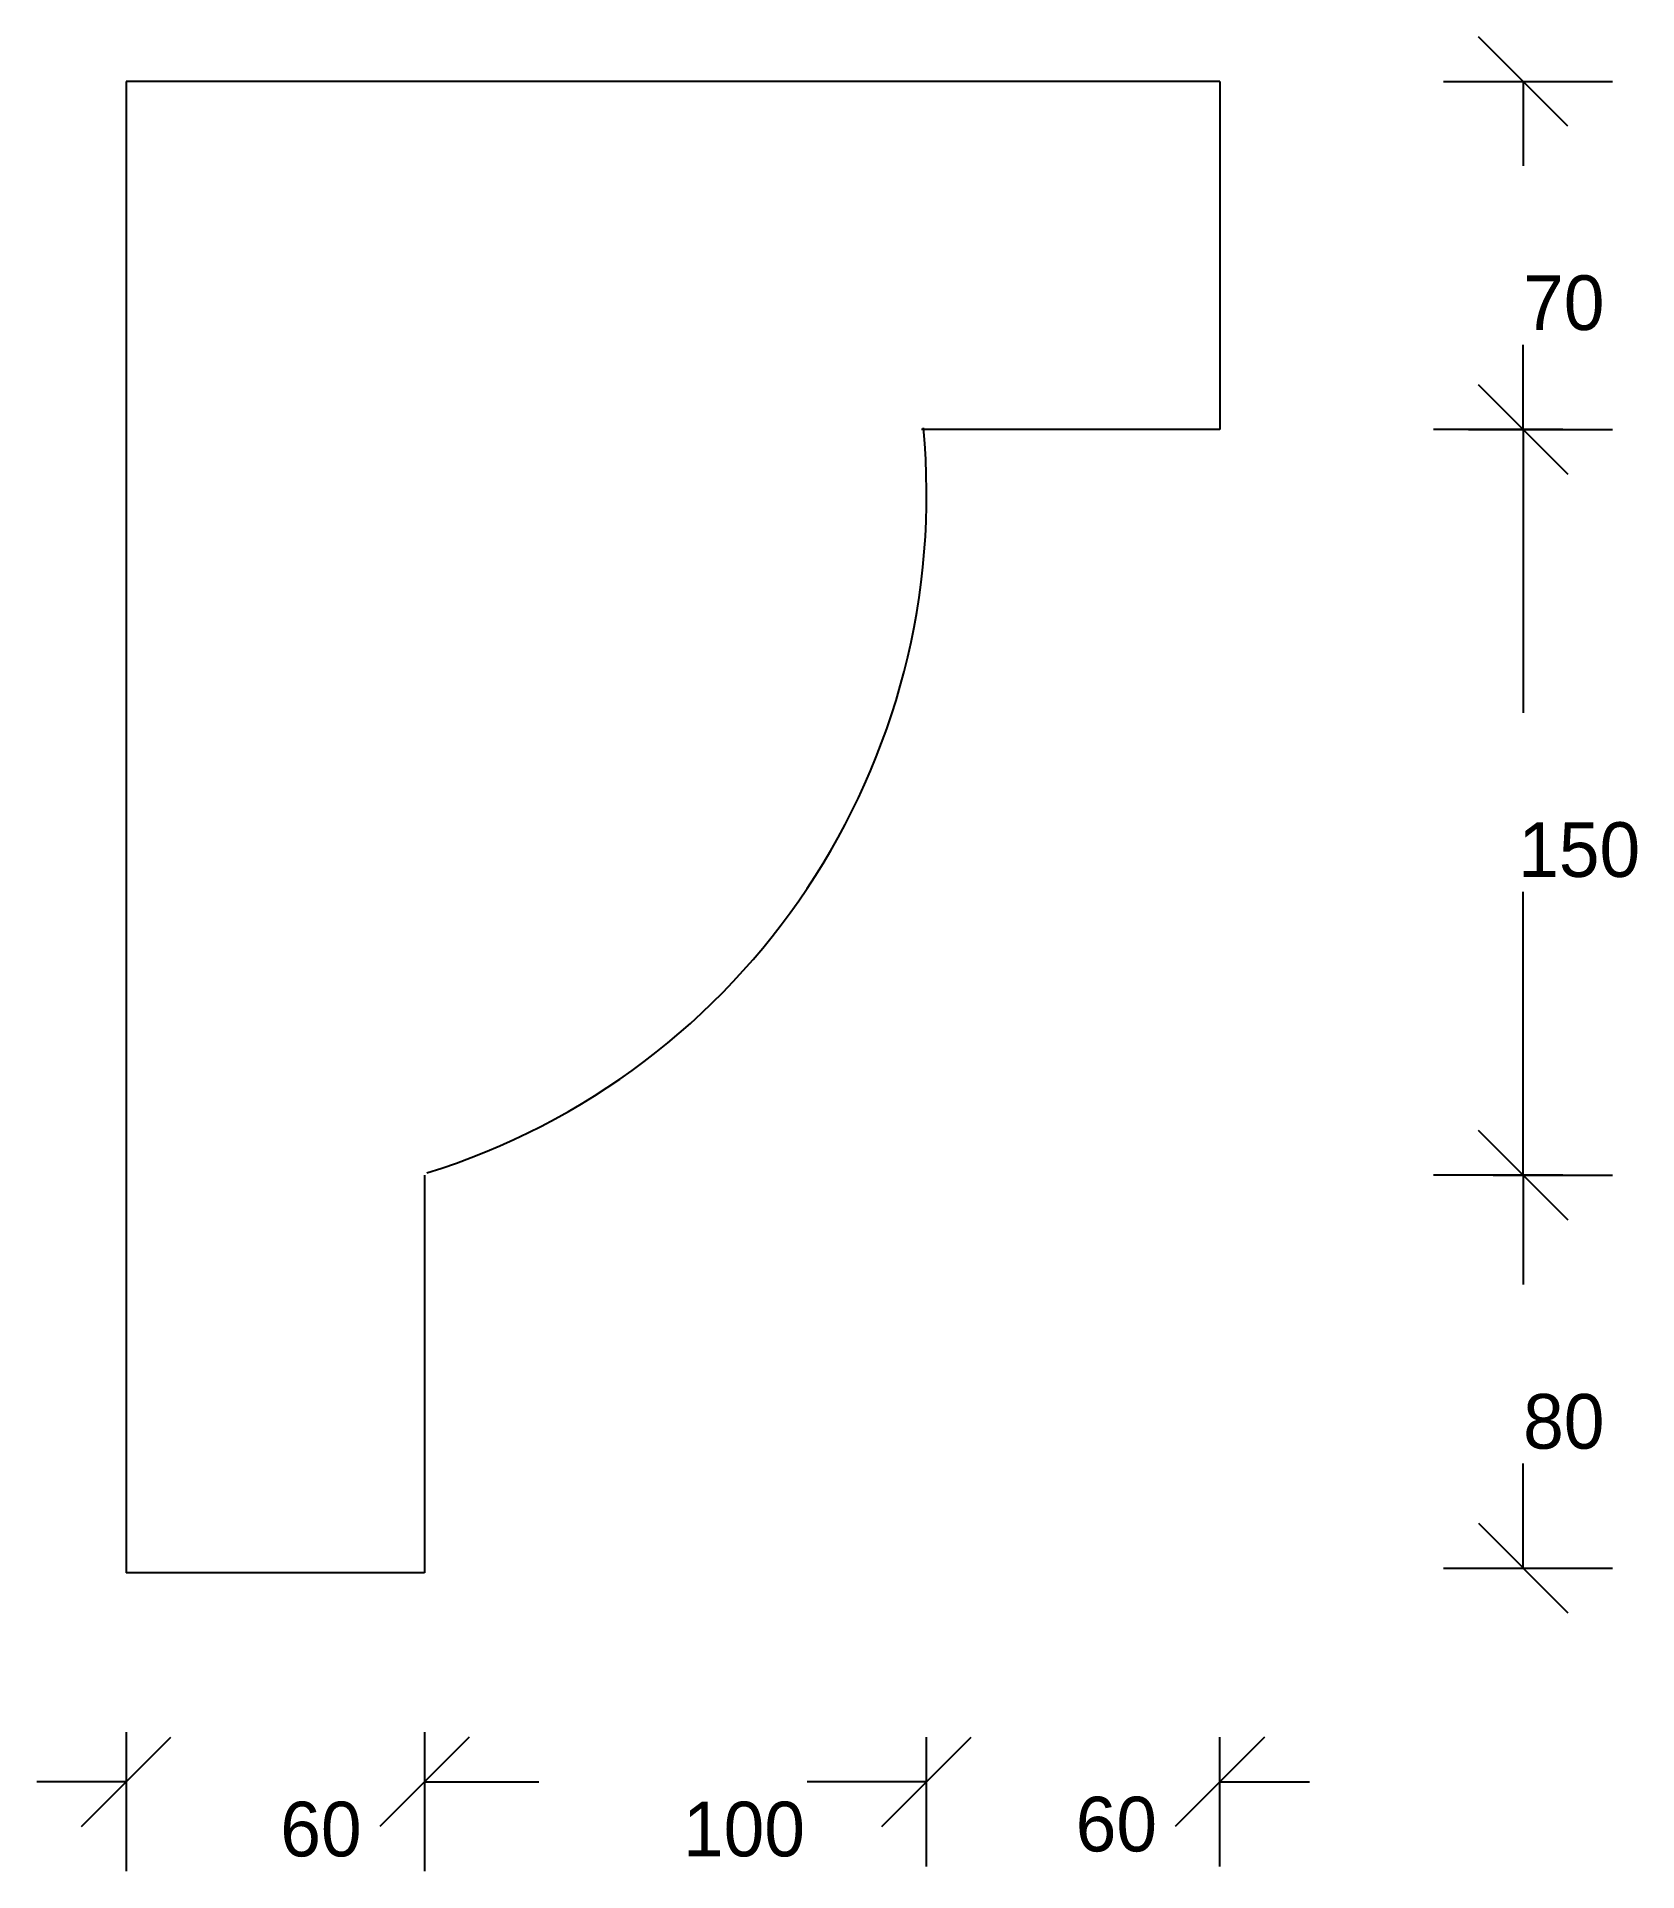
# Model space of a CAD drawing. Header units: metres. Extents: x 3.85 to 7.07, y 4.16 to 7.85.
import ezdxf

# ---------------------------------------------------------------- set-up
doc = ezdxf.new("R2010")
doc.units = ezdxf.units.M

# ---------------------------------------------------------------- blocks, each defined once
blk = doc.blocks.new('_OBLIQUE')
at = {"color": 0, "linetype": 'BYBLOCK'}
blk.add_line((-0.5, -0.5), (0.5, 0.5), dxfattribs=at)

msp = doc.modelspace()

# ---------------------------------------------------------------- linework, layer by layer
for p, q in [((6.23, 7.76), (4.03, 7.76)), ((4.03, 7.76), (4.03, 4.76)), ((6.23, 7.76), (6.23, 7.06)), ((6.68, 7.76), (7.02, 7.76)), ((6.84, 7.76), (6.84, 7.59)), ((6.84, 7.06), (6.84, 7.23)), ((6.23, 7.06), (5.63, 7.06)), ((6.92, 7.06), (6.66, 7.06)), ((6.73, 7.06), (7.02, 7.06)), ((6.84, 7.06), (6.84, 6.49)), ((6.84, 5.56), (6.84, 6.13)), ((4.63, 5.56), (4.63, 4.76)), ((6.92, 5.56), (6.66, 5.56)), ((6.78, 5.56), (7.02, 5.56)), ((6.84, 5.56), (6.84, 5.34)), ((6.84, 4.77), (6.84, 4.98)), ((6.68, 4.77), (7.02, 4.77)), ((4.63, 4.76), (4.03, 4.76)), ((4.03, 4.44), (4.03, 4.16)), ((4.63, 4.44), (4.63, 4.16)), ((5.64, 4.17), (5.64, 4.43)), ((6.23, 4.17), (6.23, 4.43)), ((4.03, 4.34), (3.85, 4.34)), ((4.63, 4.34), (4.81, 4.34)), ((4.63, 4.34), (4.86, 4.34)), ((5.64, 4.34), (5.4, 4.34)), ((5.64, 4.34), (5.46, 4.34)), ((6.23, 4.34), (6.41, 4.34))]:
    msp.add_line(p, q)
msp.add_arc((4.21, 6.93), 1.43, 287.28, 5.34)

# ---------------------------------------------------------------- block references
at = {"xscale": 0.18, "yscale": 0.18, "zscale": 0.18}
for p, rotation in [((6.84, 7.76), 90), ((6.84, 7.06), 90), ((6.84, 7.06), 270), ((6.84, 5.56), 90), ((6.84, 5.56), 270), ((6.84, 4.77), 270), ((4.63, 4.34), 180), ((4.63, 4.34), 180), ((6.23, 4.34), 180)]:
    msp.add_blockref('_OBLIQUE', p, dxfattribs=dict(at, rotation=rotation))
for p in [(4.03, 4.34), (5.64, 4.34), (5.64, 4.34)]:
    msp.add_blockref('_OBLIQUE', p, dxfattribs=at)

# ---------------------------------------------------------------- texts
at = {"char_height": 0.11, "attachment_point": 1}
for s, insert in [('\\A1;70', (6.84, 7.37)), ('\\A1;150', (6.83, 6.27)), ('\\A1;80', (6.84, 5.12)), ('\\A1;60', (4.34, 4.3)), ('\\A1;100', (5.15, 4.3)), ('\\A1;60', (5.94, 4.31))]:
    msp.add_mtext(s, dxfattribs=dict(at, insert=insert))

doc.saveas('drawing.dxf')
